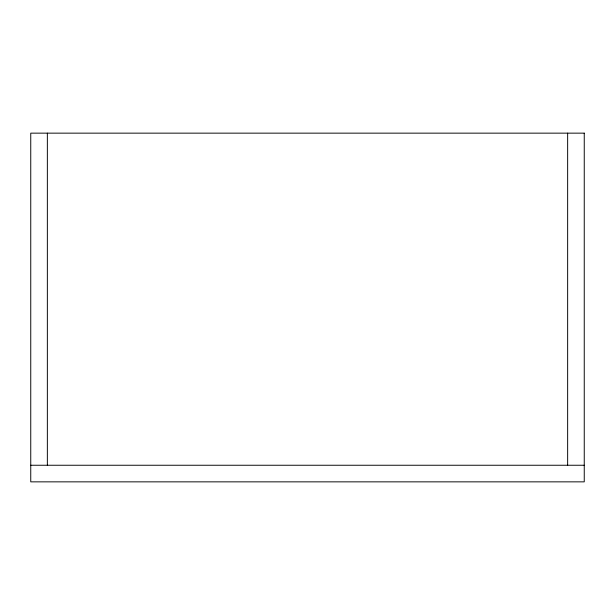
<?xml version="1.0" encoding="UTF-8"?>
<svg xmlns="http://www.w3.org/2000/svg" width="615" height="615" viewBox="0 0 615 615"><rect width="100%" height="100%" fill="white"/><g stroke="black" fill="none" stroke-linecap="round" stroke-linejoin="round"><path stroke-width="0.92" d="M30.75 465.248L584.25 465.248M567.645 133.148L567.645 465.248M47.355 133.148L47.355 465.248M584.25 133.148L30.75 133.148L30.75 481.853L584.25 481.853L584.25 133.148"/></g></svg>
